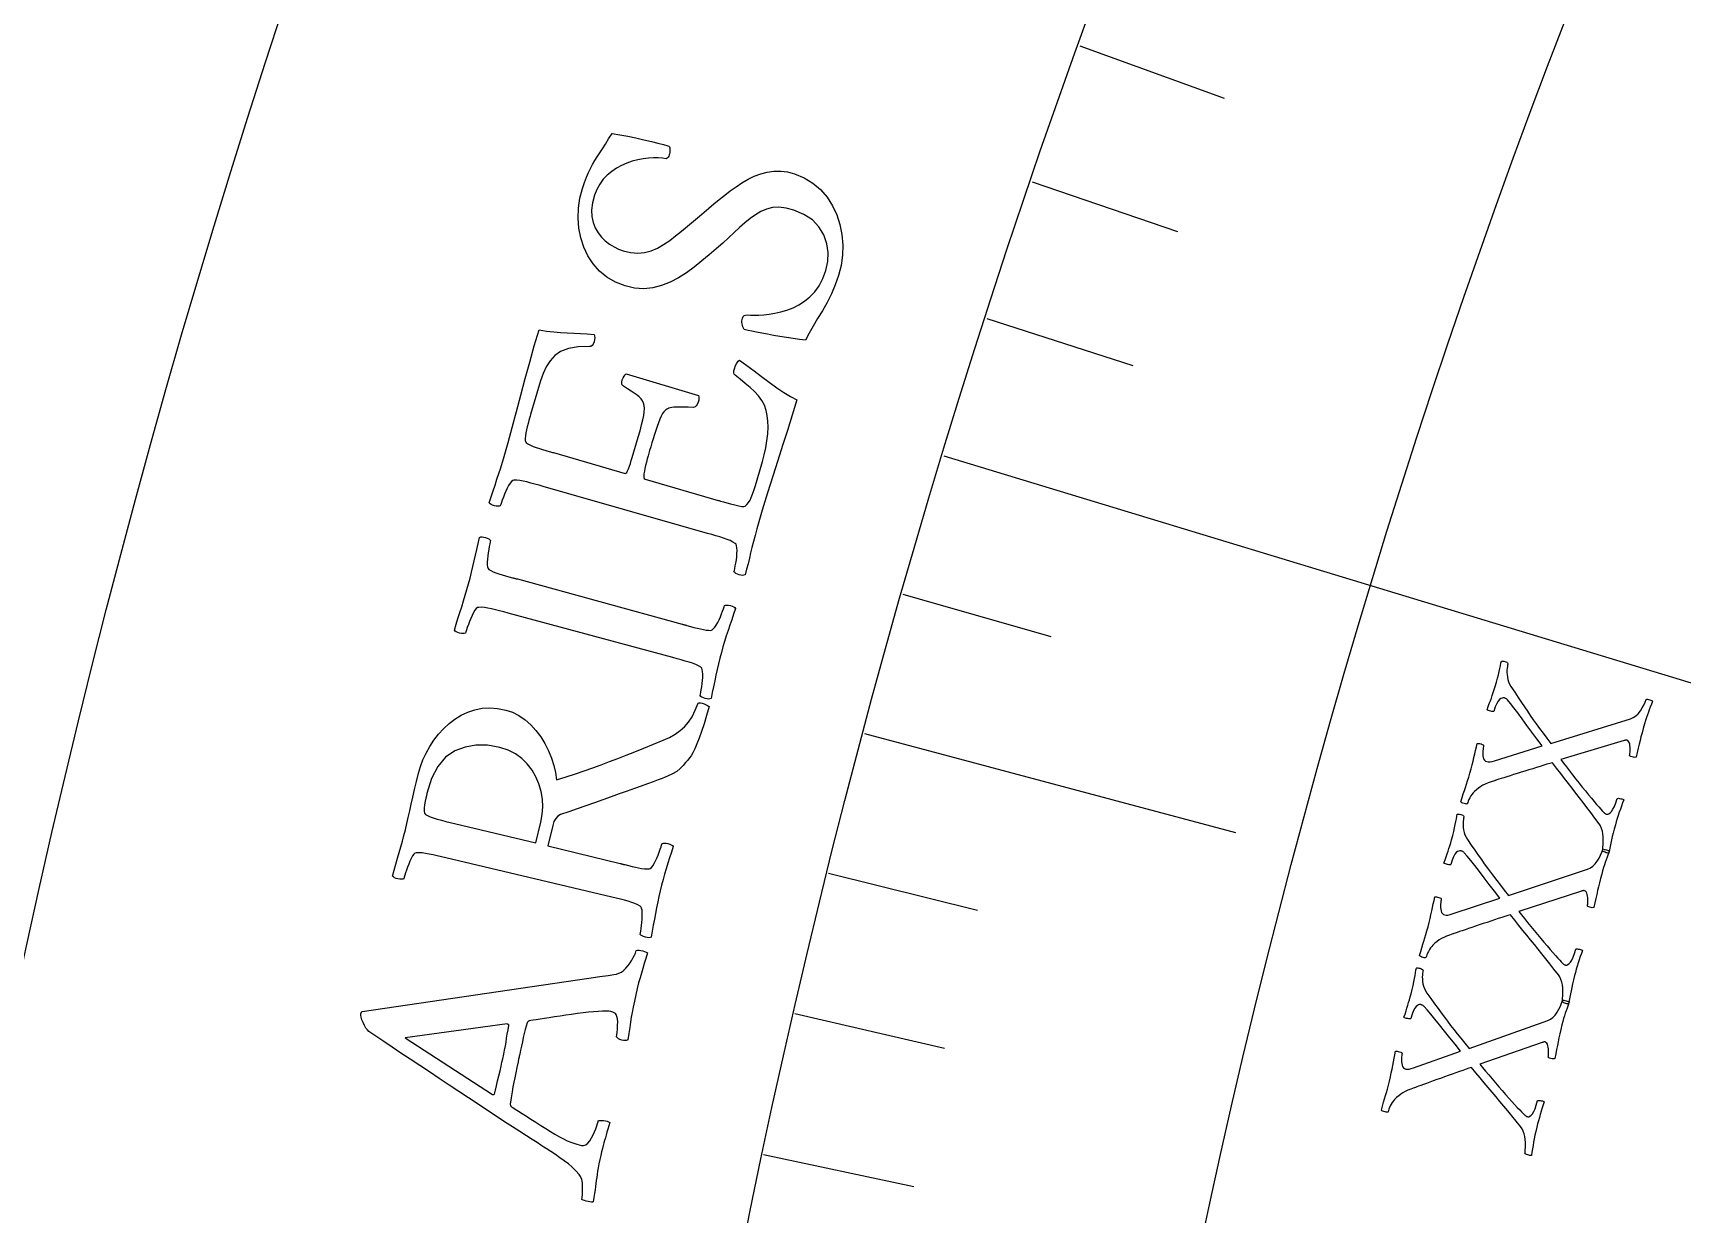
# Model space of a CAD drawing. Header units: millimetres. Extents: x -76 to 76, y -76 to 86.
# Drawn here: x -64.3 to -52.55, y 12.15 to 20.57 of the extents above; entities that cross this region are included whole.
import ezdxf

# ---------------------------------------------------------------- set-up
doc = ezdxf.new("R2010")
doc.units = ezdxf.units.MM
for name, color, linetype in [('ENGRAVE', 7, 'Continuous'), ('ENGRAVE_FINE', 8, 'Continuous'), ('TEXT', 5, 'Continuous')]:
    doc.layers.add(name, color=color, linetype=linetype)

msp = doc.modelspace()

# ---------------------------------------------------------------- linework, layer by layer
at = {"layer": 'ENGRAVE'}
for points in [[(-57.8136, 17.5545), (-49.0871, 14.9047)], [(-58.3772, 15.578), (-55.7337, 14.8726)]]:
    msp.add_lwpolyline(points, dxfattribs=at)
for radius in [74.48, 74.48, 72.485, 68.78, 68.78, 65.854, 60.42, 60.42, 57.228]:
    msp.add_circle((0, 0), radius, dxfattribs=at)
at = {"layer": 'ENGRAVE_FINE'}
for points in [[(-56.8444, 20.4765), (-55.8148, 20.1056)], [(-57.1839, 19.5085), (-56.1481, 19.1552)], [(-57.507, 18.5344), (-56.4653, 18.1987)], [(-58.1038, 16.5689), (-57.0513, 16.2688)], [(-58.6339, 14.5821), (-57.5719, 14.318)], [(-58.8738, 13.5814), (-57.8074, 13.3354)], [(-59.0967, 12.5762), (-58.0262, 12.3484)]]:
    msp.add_lwpolyline(points, dxfattribs=at)
at = {"layer": 'TEXT'}
for points in [[(-60.3871, 19.4615), (-60.3729, 19.5034), (-60.3587, 19.5412), (-60.3444, 19.5748), (-60.3302, 19.6044), (-60.3154, 19.6319), (-60.2996, 19.6595), (-60.2828, 19.6871), (-60.265, 19.7148), (-60.2458, 19.7442), (-60.2246, 19.7772), (-60.2015, 19.8136), (-60.1765, 19.8534), (-60.1207, 19.8439), (-60.0645, 19.8333), (-60.0076, 19.8214), (-59.9501, 19.8084), (-59.8961, 19.7955), (-59.8495, 19.7841), (-59.8102, 19.7742), (-59.7784, 19.7657), (-59.7719, 19.7634), (-59.7674, 19.7582), (-59.7648, 19.7501), (-59.7641, 19.7392), (-59.7646, 19.7275), (-59.7656, 19.7171), (-59.7672, 19.7081), (-59.7692, 19.7004), (-59.773, 19.6913), (-59.7778, 19.6837), (-59.7836, 19.6777), (-59.7905, 19.6731), (-59.8178, 19.6775), (-59.8482, 19.6797), (-59.8816, 19.6797), (-59.918, 19.6776), (-59.9559, 19.673), (-59.9941, 19.6656), (-60.0324, 19.6552), (-60.0709, 19.6419), (-60.1086, 19.6255), (-60.1445, 19.6058), (-60.1786, 19.5827), (-60.2108, 19.5562), (-60.2401, 19.5261), (-60.265, 19.4921), (-60.2856, 19.4541), (-60.3019, 19.4121), (-60.3162, 19.3575), (-60.3226, 19.307), (-60.3211, 19.2607), (-60.3118, 19.2185), (-60.2965, 19.1802), (-60.2768, 19.1457), (-60.2529, 19.1149), (-60.2247, 19.0879), (-60.1941, 19.0646), (-60.1626, 19.0449), (-60.1304, 19.0289), (-60.0974, 19.0165), (-60.0443, 19.0036), (-59.9934, 18.9995), (-59.9448, 19.0039), (-59.8983, 19.017), (-59.8535, 19.0366), (-59.8094, 19.0607), (-59.7662, 19.0893), (-59.7239, 19.1223), (-59.6817, 19.1577), (-59.6392, 19.193), (-59.5962, 19.2283), (-59.5528, 19.2636), (-59.5203, 19.2912), (-59.4862, 19.3201), (-59.4504, 19.3504), (-59.4131, 19.382), (-59.3743, 19.4138), (-59.3344, 19.4443), (-59.2933, 19.4736), (-59.251, 19.5018), (-59.2076, 19.5272), (-59.1631, 19.5484), (-59.1175, 19.5653), (-59.0707, 19.5779), (-59.0231, 19.585), (-58.9749, 19.5853), (-58.926, 19.5789), (-58.8765, 19.5657), (-58.807, 19.537), (-58.7452, 19.4995), (-58.6911, 19.4533), (-58.6446, 19.3984), (-58.606, 19.3374), (-58.5755, 19.2726), (-58.5531, 19.2041), (-58.5388, 19.1318), (-58.5326, 19.058), (-58.5348, 18.9849), (-58.5454, 18.9124), (-58.5642, 18.8406), (-58.5876, 18.7744), (-58.6143, 18.7105), (-58.6444, 18.6491), (-58.6779, 18.5901), (-58.7118, 18.5336), (-58.7433, 18.4799), (-58.7722, 18.429), (-58.7988, 18.3809), (-58.8423, 18.3857), (-58.8872, 18.3914), (-58.9332, 18.3981), (-58.9805, 18.4058), (-59.0269, 18.4138), (-59.0703, 18.4216), (-59.1107, 18.4292), (-59.1481, 18.4367), (-59.1805, 18.4435), (-59.2061, 18.4491), (-59.2248, 18.4535), (-59.2366, 18.4567), (-59.241, 18.466), (-59.2448, 18.4756), (-59.2479, 18.4857), (-59.2503, 18.4961), (-59.2517, 18.5065), (-59.2518, 18.5168), (-59.2507, 18.5268), (-59.2483, 18.5367), (-59.2432, 18.5475), (-59.2357, 18.5549), (-59.2258, 18.5589), (-59.2136, 18.5595), (-59.1907, 18.5581), (-59.1633, 18.5578), (-59.1316, 18.5586), (-59.0956, 18.5606), (-59.0566, 18.5645), (-59.0161, 18.5714), (-58.9741, 18.5812), (-58.9306, 18.594), (-58.8872, 18.6105), (-58.8456, 18.6318), (-58.8057, 18.6577), (-58.7676, 18.6884), (-58.7325, 18.7248), (-58.7019, 18.7682), (-58.6758, 18.8184), (-58.6541, 18.8756), (-58.6393, 18.94), (-58.6368, 19.0039), (-58.6464, 19.0672), (-58.6683, 19.1299), (-58.7026, 19.1878), (-58.7497, 19.2366), (-58.8095, 19.2763), (-58.8821, 19.3068), (-58.9369, 19.3212), (-58.9875, 19.3272), (-59.034, 19.3246), (-59.0763, 19.3136), (-59.1162, 19.2961), (-59.1552, 19.2741), (-59.1934, 19.2475), (-59.2307, 19.2164), (-59.2682, 19.1823), (-59.3069, 19.1468), (-59.3468, 19.1099), (-59.3878, 19.0717), (-59.4358, 19.0296), (-59.4857, 18.9872), (-59.5374, 18.9442), (-59.5908, 18.9009), (-59.6462, 18.8599), (-59.7034, 18.8243), (-59.7625, 18.7941), (-59.8236, 18.7692), (-59.8864, 18.7524), (-59.9507, 18.7464), (-60.0166, 18.7513), (-60.084, 18.7672), (-60.1526, 18.7939), (-60.2134, 18.8289), (-60.2664, 18.8722), (-60.3117, 18.9238), (-60.349, 18.9816), (-60.3784, 19.0434), (-60.3998, 19.1091), (-60.4132, 19.1789), (-60.4186, 19.2503), (-60.4161, 19.3213), (-60.4056, 19.3917), (-60.3871, 19.4615)], [(-60.9457, 17.5504), (-60.917, 17.6518), (-60.8876, 17.7585), (-60.8577, 17.8705), (-60.8272, 17.9877), (-60.7959, 18.1067), (-60.7637, 18.2238), (-60.7307, 18.3392), (-60.6969, 18.4527), (-60.644, 18.445), (-60.5928, 18.439), (-60.5434, 18.4346), (-60.4958, 18.432), (-60.4488, 18.4299), (-60.4012, 18.4272), (-60.353, 18.4239), (-60.3043, 18.4201), (-60.3007, 18.4099), (-60.2996, 18.3977), (-60.3011, 18.3837), (-60.305, 18.3676), (-60.3112, 18.3517), (-60.3185, 18.3408), (-60.327, 18.3348), (-60.3366, 18.3339), (-60.419, 18.3316), (-60.4879, 18.3201), (-60.5431, 18.2994), (-60.5847, 18.2695), (-60.6172, 18.2323), (-60.6452, 18.1898), (-60.6687, 18.1421), (-60.6875, 18.0891), (-60.7584, 17.8495), (-60.7614, 17.8391), (-60.7652, 17.8251), (-60.7699, 17.8075), (-60.7755, 17.7862), (-60.7811, 17.7635), (-60.7859, 17.7413), (-60.7901, 17.7196), (-60.7935, 17.6985), (-60.7953, 17.6797), (-60.7949, 17.6649), (-60.7922, 17.654), (-60.7871, 17.6471), (-60.7732, 17.6389), (-60.7569, 17.631), (-60.7382, 17.6233), (-60.7172, 17.616), (-60.6948, 17.6088), (-60.672, 17.6017), (-60.6488, 17.5947), (-60.6251, 17.5877), (-60.6159, 17.585), (-60.6076, 17.5827), (-60.6004, 17.5806), (-60.5943, 17.5788), (-60.0844, 17.4309), (-60.0786, 17.4317), (-60.0726, 17.4374), (-60.0663, 17.448), (-60.0597, 17.4635), (-60.053, 17.482), (-60.0463, 17.5017), (-60.0397, 17.5225), (-60.0331, 17.5445), (-59.9908, 17.6883), (-59.9774, 17.735), (-59.9663, 17.7764), (-59.9575, 17.8126), (-59.9509, 17.8435), (-59.947, 17.8702), (-59.9459, 17.8938), (-59.9476, 17.9141), (-59.9522, 17.9313), (-59.9596, 17.9466), (-59.9699, 17.9612), (-59.983, 17.9751), (-59.999, 17.9883), (-60.0182, 18.0019), (-60.0407, 18.017), (-60.0666, 18.0334), (-60.0959, 18.0512), (-60.1034, 18.0573), (-60.1072, 18.0669), (-60.1072, 18.08), (-60.1036, 18.0966), (-60.098, 18.1121), (-60.0914, 18.1245), (-60.0837, 18.134), (-60.0751, 18.1404), (-59.5612, 17.9853), (-59.5585, 17.9768), (-59.5579, 17.9659), (-59.5596, 17.9527), (-59.5636, 17.9371), (-59.5694, 17.9223), (-59.5767, 17.9113), (-59.5855, 17.9042), (-59.5958, 17.901), (-59.635, 17.9026), (-59.6685, 17.9034), (-59.6964, 17.9034), (-59.7186, 17.9027), (-59.7365, 17.9014), (-59.7515, 17.8996), (-59.7636, 17.8973), (-59.7728, 17.8945), (-59.7804, 17.8911), (-59.7876, 17.8871), (-59.7945, 17.8823), (-59.8009, 17.8769), (-59.8089, 17.8691), (-59.8173, 17.8565), (-59.8262, 17.8391), (-59.8356, 17.8168), (-59.8452, 17.7915), (-59.8549, 17.7648), (-59.8645, 17.7368), (-59.8742, 17.7074), (-59.8836, 17.6778), (-59.8926, 17.649), (-59.9011, 17.621), (-59.9092, 17.5939), (-59.9146, 17.5749), (-59.9203, 17.5547), (-59.9261, 17.5332), (-59.9321, 17.5104), (-59.9378, 17.4877), (-59.9426, 17.4665), (-59.9467, 17.4467), (-59.9499, 17.4285), (-59.9515, 17.4129), (-59.9506, 17.4012), (-59.9473, 17.3934), (-59.9415, 17.3894), (-59.4203, 17.2382), (-59.4172, 17.2373), (-59.4133, 17.2362), (-59.4088, 17.2349), (-59.4035, 17.2333), (-59.3825, 17.2273), (-59.3586, 17.2207), (-59.3318, 17.2134), (-59.3022, 17.2055), (-59.2744, 17.1988), (-59.2528, 17.1953), (-59.2375, 17.1949), (-59.2286, 17.1977), (-59.2154, 17.2098), (-59.2038, 17.224), (-59.1936, 17.2404), (-59.1849, 17.2589), (-59.1764, 17.2814), (-59.1666, 17.3098), (-59.1558, 17.344), (-59.1437, 17.3841), (-59.1052, 17.5147), (-59.092, 17.5635), (-59.0814, 17.6127), (-59.0732, 17.6622), (-59.0676, 17.7121), (-59.065, 17.7601), (-59.0659, 17.8039), (-59.0704, 17.8435), (-59.0783, 17.8788), (-59.0909, 17.9156), (-59.1089, 17.9502), (-59.1323, 17.9827), (-59.161, 18.0131), (-59.1934, 18.0425), (-59.2273, 18.0721), (-59.263, 18.1018), (-59.3003, 18.1317), (-59.3062, 18.1384), (-59.309, 18.148), (-59.3086, 18.1605), (-59.3051, 18.1758), (-59.297, 18.1985), (-59.2881, 18.2163), (-59.2783, 18.2293), (-59.2678, 18.2375), (-59.2173, 18.2002), (-59.1653, 18.1615), (-59.1118, 18.1214), (-59.0568, 18.08), (-59.0026, 18.0406), (-58.9518, 18.0066), (-58.9043, 17.978), (-58.8601, 17.9548), (-58.8936, 17.8458), (-58.9276, 17.7373), (-58.9619, 17.6293), (-58.9966, 17.5217), (-59.032, 17.4109), (-59.0686, 17.2928), (-59.1063, 17.1674), (-59.145, 17.0349), (-59.158, 16.9888), (-59.1697, 16.945), (-59.1802, 16.9034), (-59.1894, 16.8641), (-59.1984, 16.8257), (-59.208, 16.7867), (-59.2183, 16.7472), (-59.2294, 16.7071), (-59.2374, 16.7042), (-59.2471, 16.7035), (-59.2584, 16.7049), (-59.2714, 16.7085), (-59.2841, 16.7133), (-59.2944, 16.7183), (-59.3024, 16.7237), (-59.308, 16.7293), (-59.3054, 16.7395), (-59.3024, 16.7533), (-59.2988, 16.7707), (-59.2949, 16.7918), (-59.2912, 16.8145), (-59.2885, 16.837), (-59.2868, 16.8592), (-59.2862, 16.8811), (-59.2869, 16.9006), (-59.2893, 16.9155), (-59.2934, 16.9258), (-59.2991, 16.9315), (-59.3158, 16.9416), (-59.3352, 16.9512), (-59.3575, 16.9603), (-59.3825, 16.9689), (-59.4095, 16.9773), (-59.4376, 16.9858), (-59.4668, 16.9944), (-59.4971, 17.0032), (-60.6668, 17.3375), (-60.6973, 17.3461), (-60.7269, 17.3542), (-60.7557, 17.362), (-60.7837, 17.3693), (-60.8101, 17.3754), (-60.8342, 17.3795), (-60.8561, 17.3816), (-60.8757, 17.3817), (-60.8847, 17.3801), (-60.894, 17.3734), (-60.9036, 17.3615), (-60.9136, 17.3445), (-60.9235, 17.3246), (-60.9331, 17.304), (-60.9422, 17.2828), (-60.951, 17.2608), (-60.9588, 17.2402), (-60.9651, 17.223), (-60.9699, 17.2093), (-60.973, 17.199), (-60.9808, 17.197), (-60.9904, 17.1965), (-61.0019, 17.1975), (-61.0152, 17.2), (-61.0281, 17.2038), (-61.0385, 17.2085), (-61.0464, 17.2143), (-61.0517, 17.2211), (-61.0381, 17.2636), (-61.0244, 17.3056), (-61.0106, 17.3472), (-60.9967, 17.3883), (-60.983, 17.4292), (-60.97, 17.4698), (-60.9575, 17.5102), (-60.9457, 17.5504)], [(-61.1995, 16.6436), (-61.1885, 16.6851), (-61.1782, 16.7262), (-61.1684, 16.7669), (-61.1594, 16.8072), (-61.1504, 16.8477), (-61.141, 16.8891), (-61.1311, 16.9313), (-61.1208, 16.9743), (-61.1127, 16.9774), (-61.103, 16.9783), (-61.0916, 16.977), (-61.0786, 16.9734), (-61.0659, 16.9687), (-61.0556, 16.9636), (-61.0477, 16.9582), (-61.042, 16.9525), (-61.0447, 16.942), (-61.0478, 16.9278), (-61.0513, 16.9098), (-61.0553, 16.8882), (-61.0592, 16.8649), (-61.0623, 16.8423), (-61.0647, 16.8202), (-61.0664, 16.7986), (-61.0666, 16.7794), (-61.0645, 16.7642), (-61.0602, 16.753), (-61.0537, 16.7458), (-61.0396, 16.7378), (-61.0232, 16.7301), (-61.0044, 16.7227), (-60.9833, 16.7157), (-60.9604, 16.7087), (-60.9365, 16.7017), (-60.9114, 16.6945), (-60.8852, 16.6872), (-60.881, 16.6861), (-60.8768, 16.6849), (-60.8725, 16.6838), (-60.8683, 16.6826), (-60.8641, 16.6815), (-60.8599, 16.6803), (-60.8557, 16.6792), (-60.8514, 16.678), (-59.6782, 16.3564), (-59.6739, 16.3553), (-59.6697, 16.3541), (-59.6655, 16.353), (-59.6613, 16.3518), (-59.657, 16.3506), (-59.6528, 16.3495), (-59.6486, 16.3483), (-59.6444, 16.3472), (-59.6182, 16.3401), (-59.5933, 16.3335), (-59.5695, 16.3275), (-59.5469, 16.322), (-59.5258, 16.3174), (-59.5063, 16.3142), (-59.4886, 16.3124), (-59.4725, 16.3121), (-59.4643, 16.3151), (-59.4553, 16.3224), (-59.4455, 16.334), (-59.4349, 16.3498), (-59.4242, 16.3683), (-59.4143, 16.3877), (-59.405, 16.408), (-59.3963, 16.4293), (-59.3888, 16.4494), (-59.3827, 16.4661), (-59.3782, 16.4795), (-59.3751, 16.4895), (-59.3674, 16.4914), (-59.3578, 16.4918), (-59.3464, 16.4908), (-59.333, 16.4883), (-59.3201, 16.4846), (-59.3096, 16.48), (-59.3017, 16.4743), (-59.2964, 16.4677), (-59.3106, 16.4271), (-59.3243, 16.3873), (-59.3376, 16.3483), (-59.3505, 16.3101), (-59.363, 16.272), (-59.375, 16.2332), (-59.3866, 16.1938), (-59.3978, 16.1536), (-59.4082, 16.1143), (-59.4182, 16.0745), (-59.4276, 16.0342), (-59.4367, 15.9934), (-59.4454, 15.9521), (-59.454, 15.9104), (-59.4625, 15.8684), (-59.4709, 15.8259), (-59.4789, 15.8229), (-59.4885, 15.822), (-59.4999, 15.8233), (-59.513, 15.8266), (-59.5257, 15.8312), (-59.5361, 15.8362), (-59.5441, 15.8414), (-59.5498, 15.8469), (-59.5474, 15.8571), (-59.5446, 15.871), (-59.5413, 15.8885), (-59.5376, 15.9096), (-59.5343, 15.9324), (-59.5319, 15.9549), (-59.5306, 15.9771), (-59.5303, 15.9991), (-59.5313, 16.0185), (-59.5339, 16.0334), (-59.5381, 16.0436), (-59.544, 16.0493), (-59.5608, 16.0591), (-59.5803, 16.0684), (-59.6027, 16.0772), (-59.6279, 16.0854), (-59.655, 16.0934), (-59.6832, 16.1015), (-59.7126, 16.1096), (-59.743, 16.118), (-60.9176, 16.4348), (-60.9481, 16.443), (-60.9779, 16.4507), (-61.0068, 16.458), (-61.0348, 16.4649), (-61.0614, 16.4706), (-61.0856, 16.4744), (-61.1075, 16.4762), (-61.1271, 16.476), (-61.136, 16.4742), (-61.1452, 16.4674), (-61.1547, 16.4554), (-61.1644, 16.4382), (-61.174, 16.4182), (-61.1833, 16.3975), (-61.1921, 16.3761), (-61.2006, 16.354), (-61.2081, 16.3332), (-61.2141, 16.316), (-61.2186, 16.3022), (-61.2217, 16.2918), (-61.2294, 16.2897), (-61.239, 16.2891), (-61.2505, 16.2899), (-61.2638, 16.2922), (-61.2768, 16.2958), (-61.2873, 16.3004), (-61.2952, 16.3061), (-61.3006, 16.3128), (-61.2877, 16.3554), (-61.2746, 16.3976), (-61.2614, 16.4394), (-61.2481, 16.4808), (-61.2351, 16.5218), (-61.2226, 16.5627), (-61.2108, 16.6033), (-61.1995, 16.6436)], [(-54.0646, 15.2954), (-54.0564, 15.3249), (-54.0488, 15.3533), (-54.0419, 15.3805), (-54.0357, 15.4066), (-54.0297, 15.4319), (-54.0237, 15.457), (-54.0177, 15.4819), (-54.0116, 15.5065), (-54.007, 15.5067), (-54.001, 15.5061), (-53.9934, 15.5046), (-53.9842, 15.5022), (-53.9757, 15.4993), (-53.9699, 15.4963), (-53.9667, 15.4931), (-53.9663, 15.4899), (-53.968, 15.4832), (-53.9695, 15.4749), (-53.9709, 15.4651), (-53.9723, 15.4536), (-53.9731, 15.4414), (-53.973, 15.4294), (-53.9719, 15.4175), (-53.9699, 15.4059), (-53.9663, 15.3954), (-53.9607, 15.387), (-53.9531, 15.3808), (-53.9434, 15.3766), (-53.9332, 15.3751), (-53.9209, 15.3756), (-53.9065, 15.3783), (-53.8898, 15.383), (-53.5488, 15.4886), (-53.5863, 15.5385), (-53.6225, 15.5873), (-53.6574, 15.6349), (-53.6912, 15.6813), (-53.7226, 15.7241), (-53.7506, 15.761), (-53.7751, 15.7919), (-53.7963, 15.8169), (-53.7997, 15.8204), (-53.8033, 15.8233), (-53.8071, 15.8257), (-53.811, 15.8276), (-53.8146, 15.829), (-53.8174, 15.8301), (-53.8194, 15.8309), (-53.8207, 15.8313), (-53.827, 15.8318), (-53.8345, 15.8299), (-53.8431, 15.8257), (-53.8529, 15.819), (-53.8632, 15.8079), (-53.8734, 15.7902), (-53.8836, 15.7659), (-53.8936, 15.7349), (-53.8962, 15.7333), (-53.9007, 15.7327), (-53.9073, 15.7333), (-53.9159, 15.7351), (-53.9248, 15.7375), (-53.9321, 15.7401), (-53.938, 15.7427), (-53.9424, 15.7456), (-53.9339, 15.7686), (-53.9259, 15.7904), (-53.9184, 15.8108), (-53.9114, 15.8299), (-53.9047, 15.8488), (-53.898, 15.8688), (-53.8913, 15.8898), (-53.8846, 15.9118), (-53.8758, 15.9423), (-53.8681, 15.9705), (-53.8616, 15.9962), (-53.8562, 16.0196), (-53.8516, 16.0408), (-53.8473, 16.06), (-53.8434, 16.0774), (-53.8398, 16.0928), (-53.8354, 16.0931), (-53.8299, 16.0928), (-53.8233, 16.0918), (-53.8155, 16.09), (-53.8079, 16.0876), (-53.8016, 16.0843), (-53.7967, 16.0802), (-53.7931, 16.0752), (-53.7942, 16.0706), (-53.7955, 16.0634), (-53.797, 16.0537), (-53.7987, 16.0415), (-53.8, 16.0274), (-53.8002, 16.0124), (-53.7993, 15.9964), (-53.7975, 15.9794), (-53.7941, 15.962), (-53.7887, 15.9449), (-53.7814, 15.9279), (-53.7721, 15.9112), (-53.7451, 15.8708), (-53.7199, 15.8331), (-53.6967, 15.7982), (-53.6753, 15.766), (-53.6547, 15.7353), (-53.6338, 15.7048), (-53.6125, 15.6747), (-53.591, 15.6448), (-53.5682, 15.6137), (-53.5433, 15.58), (-53.5162, 15.5437), (-53.4869, 15.5048), (-52.9199, 15.6822), (-52.9, 15.6904), (-52.8817, 15.7025), (-52.8649, 15.7183), (-52.8496, 15.738), (-52.8362, 15.7593), (-52.825, 15.7801), (-52.8159, 15.8004), (-52.8089, 15.8203), (-52.8043, 15.8212), (-52.7984, 15.8209), (-52.7913, 15.8195), (-52.783, 15.817), (-52.7751, 15.8141), (-52.769, 15.8116), (-52.7647, 15.8097), (-52.7624, 15.8081), (-52.7708, 15.7857), (-52.7787, 15.7649), (-52.7859, 15.7457), (-52.7926, 15.7281), (-52.799, 15.7103), (-52.8057, 15.6906), (-52.8127, 15.669), (-52.8198, 15.6454), (-52.8293, 15.6129), (-52.8378, 15.5824), (-52.8453, 15.554), (-52.8519, 15.5277), (-52.8582, 15.5013), (-52.8651, 15.4727), (-52.8725, 15.4419), (-52.8804, 15.4089), (-52.8853, 15.4072), (-52.8917, 15.4069), (-52.8995, 15.4078), (-52.9086, 15.41), (-52.9172, 15.413), (-52.923, 15.416), (-52.9261, 15.4191), (-52.9265, 15.4223), (-52.9252, 15.4281), (-52.924, 15.4356), (-52.923, 15.4448), (-52.9221, 15.4558), (-52.9218, 15.4675), (-52.9222, 15.4791), (-52.9235, 15.4907), (-52.9255, 15.5021), (-52.9286, 15.5124), (-52.933, 15.5203), (-52.9385, 15.526), (-52.9453, 15.5293), (-52.9471, 15.5297), (-52.9494, 15.5298), (-52.952, 15.5298), (-52.9551, 15.5295), (-52.9582, 15.529), (-52.961, 15.5283), (-52.9636, 15.5275), (-52.9658, 15.5264), (-53.4162, 15.3911), (-53.397, 15.3654), (-53.3766, 15.3387), (-53.355, 15.3109), (-53.3324, 15.282), (-53.3092, 15.2527), (-53.2863, 15.2239), (-53.2636, 15.1955), (-53.241, 15.1675), (-53.2192, 15.1407), (-53.1987, 15.1158), (-53.1793, 15.0928), (-53.1612, 15.0718), (-53.145, 15.0533), (-53.1315, 15.038), (-53.1207, 15.026), (-53.1125, 15.0171), (-53.1109, 15.0157), (-53.1089, 15.0139), (-53.1066, 15.0118), (-53.104, 15.0094), (-53.101, 15.007), (-53.0976, 15.0049), (-53.094, 15.0032), (-53.09, 15.0019), (-53.0822, 15.0016), (-53.0738, 15.0048), (-53.0647, 15.0117), (-53.0549, 15.0221), (-53.0448, 15.037), (-53.0349, 15.0573), (-53.0251, 15.0829), (-53.0154, 15.1139), (-53.0108, 15.1149), (-53.0048, 15.1151), (-52.9976, 15.1143), (-52.989, 15.1126), (-52.9808, 15.1104), (-52.9746, 15.1082), (-52.9705, 15.1061), (-52.9683, 15.104), (-52.9762, 15.0822), (-52.9841, 15.0602), (-52.9919, 15.0379), (-52.9997, 15.0154), (-53.0073, 14.9928), (-53.0144, 14.9703), (-53.0213, 14.948), (-53.0277, 14.9258), (-53.036, 14.8956), (-53.0433, 14.8677), (-53.0497, 14.8419), (-53.0551, 14.8183), (-53.0601, 14.7955), (-53.0651, 14.7723), (-53.07, 14.7487), (-53.075, 14.7246), (-53.08, 14.7246), (-53.086, 14.7257), (-53.093, 14.7278), (-53.1008, 14.7309), (-53.1083, 14.7342), (-53.1141, 14.737), (-53.1181, 14.7392), (-53.1204, 14.7407), (-53.1194, 14.7458), (-53.1181, 14.7545), (-53.1166, 14.7668), (-53.115, 14.7827), (-53.1137, 14.8008), (-53.1135, 14.8199), (-53.1143, 14.84), (-53.1162, 14.8611), (-53.1198, 14.8817), (-53.1254, 14.9007), (-53.1332, 14.9179), (-53.1432, 14.9334), (-53.1736, 14.9741), (-53.2028, 15.0129), (-53.2307, 15.0498), (-53.2574, 15.0848), (-53.2835, 15.1189), (-53.3096, 15.1529), (-53.3359, 15.1869), (-53.3623, 15.2208), (-53.3893, 15.2555), (-53.4173, 15.2918), (-53.4462, 15.3295), (-53.4762, 15.3689), (-53.4947, 15.3636), (-53.5154, 15.3575), (-53.5382, 15.3505), (-53.5631, 15.3427), (-53.5894, 15.3344), (-53.6163, 15.326), (-53.6438, 15.3176), (-53.6718, 15.3091), (-53.6996, 15.3006), (-53.7265, 15.2923), (-53.7525, 15.2842), (-53.7775, 15.2762), (-53.8009, 15.2687), (-53.8221, 15.2619), (-53.8412, 15.2558), (-53.8579, 15.2504), (-53.8717, 15.246), (-53.8815, 15.2429), (-53.8874, 15.241), (-53.8893, 15.2404), (-53.9134, 15.2329), (-53.9351, 15.2251), (-53.9544, 15.217), (-53.9714, 15.2085), (-53.9871, 15.1992), (-54.0024, 15.1886), (-54.0175, 15.1767), (-54.0323, 15.1634), (-54.0416, 15.1538), (-54.0501, 15.1433), (-54.058, 15.1318), (-54.0651, 15.1193), (-54.0713, 15.107), (-54.0763, 15.096), (-54.0801, 15.0864), (-54.0828, 15.0782), (-54.0849, 15.0756), (-54.0892, 15.0746), (-54.0957, 15.075), (-54.1045, 15.077), (-54.1135, 15.08), (-54.1206, 15.0833), (-54.1258, 15.087), (-54.1291, 15.0911), (-54.1201, 15.1199), (-54.1116, 15.1465), (-54.1036, 15.1709), (-54.0961, 15.193), (-54.0887, 15.2152), (-54.081, 15.2396), (-54.073, 15.2664), (-54.0646, 15.2954)], [(-61.5564, 15.2954), (-61.5424, 15.343), (-61.5244, 15.3903), (-61.5023, 15.4374), (-61.4761, 15.4841), (-61.4462, 15.5293), (-61.4133, 15.5716), (-61.3774, 15.6109), (-61.3384, 15.6473), (-61.2965, 15.6797), (-61.252, 15.7069), (-61.2048, 15.729), (-61.155, 15.746), (-61.1028, 15.7566), (-61.0486, 15.7599), (-60.9923, 15.7557), (-60.934, 15.744), (-60.8859, 15.7279), (-60.8402, 15.7049), (-60.797, 15.6752), (-60.7563, 15.6388), (-60.7188, 15.5973), (-60.685, 15.5528), (-60.6551, 15.5051), (-60.6289, 15.4542), (-60.6072, 15.4019), (-60.5906, 15.3501), (-60.5792, 15.2987), (-60.5729, 15.2476), (-60.5041, 15.2692), (-60.4379, 15.2906), (-60.3744, 15.3119), (-60.3135, 15.3331), (-60.254, 15.3545), (-60.1944, 15.3766), (-60.1349, 15.3994), (-60.0753, 15.4228), (-60.0141, 15.4473), (-59.9498, 15.4732), (-59.8822, 15.5004), (-59.8114, 15.5289), (-59.7665, 15.5494), (-59.7262, 15.5724), (-59.6906, 15.5978), (-59.6595, 15.6257), (-59.632, 15.6581), (-59.6069, 15.6969), (-59.5842, 15.7421), (-59.564, 15.7938), (-59.5559, 15.7965), (-59.5459, 15.7964), (-59.534, 15.7937), (-59.5202, 15.7881), (-59.5069, 15.7818), (-59.4968, 15.7767), (-59.4897, 15.7728), (-59.4857, 15.77), (-59.5037, 15.7046), (-59.5213, 15.6452), (-59.5386, 15.5919), (-59.5556, 15.5447), (-59.5718, 15.5036), (-59.587, 15.4688), (-59.6011, 15.4403), (-59.6141, 15.4179), (-59.6245, 15.4042), (-59.6373, 15.3881), (-59.6523, 15.3695), (-59.6697, 15.3486), (-59.6905, 15.3272), (-59.716, 15.3074), (-59.7462, 15.2892), (-59.781, 15.2725), (-59.7976, 15.2659), (-59.8204, 15.2571), (-59.8493, 15.2461), (-59.8844, 15.233), (-59.9247, 15.2181), (-59.9691, 15.202), (-60.0175, 15.1846), (-60.07, 15.166), (-60.1254, 15.1464), (-60.1827, 15.1261), (-60.2418, 15.105), (-60.3028, 15.0832), (-60.3644, 15.0613), (-60.4253, 15.04), (-60.4854, 15.0191), (-60.5448, 14.9988), (-60.5631, 14.9886), (-60.5784, 14.9723), (-60.5907, 14.9501), (-60.5999, 14.9218), (-60.6355, 14.7765), (-60.1196, 14.6508), (-60.1154, 14.6498), (-60.1111, 14.6487), (-60.1069, 14.6477), (-60.1026, 14.6467), (-60.0984, 14.6456), (-60.0941, 14.6446), (-60.0899, 14.6435), (-60.0856, 14.6425), (-60.0593, 14.6362), (-60.0341, 14.6303), (-60.0102, 14.625), (-59.9875, 14.6201), (-59.9662, 14.6161), (-59.9467, 14.6135), (-59.9289, 14.6122), (-59.9128, 14.6123), (-59.9047, 14.6156), (-59.8959, 14.6231), (-59.8864, 14.635), (-59.8763, 14.6511), (-59.8662, 14.6699), (-59.8567, 14.6896), (-59.848, 14.7102), (-59.84, 14.7317), (-59.833, 14.7519), (-59.8274, 14.7688), (-59.8233, 14.7823), (-59.8205, 14.7925), (-59.8128, 14.7946), (-59.8033, 14.7953), (-59.7918, 14.7946), (-59.7784, 14.7925), (-59.7653, 14.7892), (-59.7548, 14.7848), (-59.7467, 14.7793), (-59.7412, 14.7729), (-59.7542, 14.7319), (-59.7668, 14.6917), (-59.779, 14.6523), (-59.7908, 14.6138), (-59.8021, 14.5754), (-59.8131, 14.5363), (-59.8236, 14.4965), (-59.8336, 14.4561), (-59.8429, 14.4165), (-59.8517, 14.3764), (-59.86, 14.3358), (-59.8679, 14.2948), (-59.8754, 14.2533), (-59.8829, 14.2114), (-59.8902, 14.1691), (-59.8973, 14.1264), (-59.9052, 14.1232), (-59.9149, 14.122), (-59.9263, 14.1229), (-59.9394, 14.1259), (-59.9523, 14.1302), (-59.9628, 14.1348), (-59.971, 14.1398), (-59.9768, 14.1452), (-59.9747, 14.1554), (-59.9723, 14.1694), (-59.9695, 14.1869), (-59.9664, 14.2082), (-59.9637, 14.231), (-59.962, 14.2536), (-59.9613, 14.2759), (-59.9616, 14.2978), (-59.9632, 14.3172), (-59.9662, 14.332), (-59.9707, 14.3421), (-59.9767, 14.3476), (-59.9938, 14.357), (-60.0136, 14.3657), (-60.0363, 14.3738), (-60.0617, 14.3813), (-60.089, 14.3885), (-60.1174, 14.3958), (-60.147, 14.4031), (-60.1776, 14.4106), (-61.3615, 14.691), (-61.3922, 14.6983), (-61.4222, 14.7052), (-61.4513, 14.7117), (-61.4795, 14.7178), (-61.5062, 14.7227), (-61.5305, 14.7258), (-61.5524, 14.7269), (-61.572, 14.7261), (-61.5809, 14.7242), (-61.59, 14.717), (-61.5991, 14.7048), (-61.6083, 14.6874), (-61.6173, 14.6672), (-61.6259, 14.6464), (-61.634, 14.6252), (-61.6417, 14.6035), (-61.6485, 14.5833), (-61.6539, 14.5663), (-61.658, 14.5526), (-61.6607, 14.5423), (-61.6683, 14.54), (-61.6779, 14.5391), (-61.6894, 14.5396), (-61.7028, 14.5415), (-61.7159, 14.5447), (-61.7265, 14.549), (-61.7346, 14.5545), (-61.7402, 14.561), (-61.7285, 14.6039), (-61.7167, 14.6462), (-61.7048, 14.6879), (-61.6928, 14.729), (-61.6811, 14.7697), (-61.67, 14.8104), (-61.6593, 14.8511), (-61.6493, 14.8917), (-61.6391, 14.9345), (-61.6288, 14.9791), (-61.6185, 15.0254), (-61.6081, 15.0733), (-61.597, 15.1238), (-61.5847, 15.1777), (-61.5712, 15.2349), (-61.5564, 15.2954)], [(-60.9753, 15.4769), (-61.0633, 15.4927), (-61.1463, 15.4939), (-61.2244, 15.4807), (-61.2974, 15.4529), (-61.3627, 15.4076), (-61.4178, 15.3418), (-61.4624, 15.2555), (-61.4965, 15.1487), (-61.4999, 15.1339), (-61.5039, 15.1156), (-61.5083, 15.0938), (-61.5132, 15.0685), (-61.5166, 15.044), (-61.5164, 15.0245), (-61.5128, 15.0101), (-61.5057, 15.0008), (-61.492, 14.992), (-61.4735, 14.9834), (-61.4503, 14.975), (-61.4224, 14.9667), (-61.392, 14.9587), (-61.3614, 14.9507), (-61.3305, 14.9429), (-61.2995, 14.9353), (-60.7205, 14.7972), (-60.6842, 14.9455), (-60.6741, 14.9999), (-60.6704, 15.0544), (-60.6732, 15.1093), (-60.6825, 15.1646), (-60.6979, 15.2183), (-60.7195, 15.2689), (-60.747, 15.3164), (-60.7806, 15.3606), (-60.8202, 15.3999), (-60.8659, 15.4324), (-60.9176, 15.4581), (-60.9753, 15.4769)], [(-54.3625, 14.2004), (-54.3548, 14.2302), (-54.3479, 14.2587), (-54.3415, 14.286), (-54.3358, 14.3122), (-54.3304, 14.3377), (-54.3249, 14.3629), (-54.3193, 14.3879), (-54.3137, 14.4126), (-54.3092, 14.413), (-54.3031, 14.4125), (-54.2954, 14.4111), (-54.2863, 14.4089), (-54.2777, 14.4062), (-54.2718, 14.4033), (-54.2686, 14.4002), (-54.2681, 14.3969), (-54.2696, 14.3902), (-54.271, 14.3819), (-54.2722, 14.372), (-54.2734, 14.3605), (-54.2739, 14.3483), (-54.2735, 14.3363), (-54.2722, 14.3245), (-54.27, 14.3128), (-54.2662, 14.3024), (-54.2605, 14.2942), (-54.2527, 14.2881), (-54.2429, 14.2842), (-54.2327, 14.2828), (-54.2204, 14.2836), (-54.206, 14.2866), (-54.1895, 14.2916), (-53.8507, 14.404), (-53.8891, 14.4532), (-53.9263, 14.5013), (-53.9622, 14.5481), (-53.9969, 14.5938), (-54.0292, 14.636), (-54.0579, 14.6723), (-54.0831, 14.7027), (-54.1047, 14.7273), (-54.1082, 14.7307), (-54.1119, 14.7335), (-54.1157, 14.7359), (-54.1197, 14.7377), (-54.1233, 14.7391), (-54.1261, 14.7401), (-54.1282, 14.7408), (-54.1294, 14.7412), (-54.1357, 14.7416), (-54.1432, 14.7396), (-54.1517, 14.7351), (-54.1614, 14.7283), (-54.1714, 14.717), (-54.1813, 14.699), (-54.191, 14.6745), (-54.2004, 14.6434), (-54.2029, 14.6417), (-54.2075, 14.641), (-54.214, 14.6415), (-54.2227, 14.6431), (-54.2316, 14.6454), (-54.239, 14.6477), (-54.2449, 14.6503), (-54.2493, 14.653), (-54.2413, 14.6763), (-54.2338, 14.6982), (-54.2267, 14.7187), (-54.2201, 14.738), (-54.2137, 14.757), (-54.2074, 14.7771), (-54.2012, 14.7983), (-54.1949, 14.8204), (-54.1868, 14.8511), (-54.1797, 14.8794), (-54.1737, 14.9052), (-54.1688, 14.9287), (-54.1646, 14.95), (-54.1607, 14.9694), (-54.1571, 14.9868), (-54.1538, 15.0022), (-54.1494, 15.0027), (-54.1439, 15.0024), (-54.1373, 15.0015), (-54.1295, 15), (-54.1218, 14.9977), (-54.1154, 14.9945), (-54.1104, 14.9905), (-54.1068, 14.9856), (-54.1078, 14.981), (-54.1089, 14.9738), (-54.1102, 14.964), (-54.1117, 14.9518), (-54.1127, 14.9377), (-54.1126, 14.9227), (-54.1114, 14.9067), (-54.1092, 14.8898), (-54.1054, 14.8724), (-54.0997, 14.8554), (-54.092, 14.8386), (-54.0824, 14.822), (-54.0546, 14.7822), (-54.0287, 14.745), (-54.0048, 14.7106), (-53.9827, 14.6788), (-53.9615, 14.6486), (-53.94, 14.6185), (-53.9181, 14.5888), (-53.896, 14.5594), (-53.8726, 14.5288), (-53.847, 14.4956), (-53.8192, 14.4598), (-53.7891, 14.4215), (-53.2258, 14.6103), (-53.2061, 14.619), (-53.188, 14.6314), (-53.1715, 14.6476), (-53.1567, 14.6675), (-53.1437, 14.6891), (-53.1329, 14.7101), (-53.1242, 14.7306), (-53.1176, 14.7506), (-53.113, 14.7516), (-53.1072, 14.7515), (-53.1, 14.7502), (-53.0917, 14.7478), (-53.0837, 14.7451), (-53.0775, 14.7428), (-53.0732, 14.7409), (-53.0709, 14.7394), (-53.0789, 14.7168), (-53.0863, 14.6959), (-53.0931, 14.6765), (-53.0994, 14.6588), (-53.1055, 14.6409), (-53.1118, 14.6211), (-53.1183, 14.5993), (-53.125, 14.5756), (-53.1338, 14.5429), (-53.1417, 14.5122), (-53.1486, 14.4837), (-53.1547, 14.4572), (-53.1605, 14.4307), (-53.1668, 14.4019), (-53.1735, 14.371), (-53.1808, 14.3379), (-53.1857, 14.3361), (-53.192, 14.3356), (-53.1998, 14.3364), (-53.209, 14.3384), (-53.2176, 14.3412), (-53.2235, 14.3441), (-53.2267, 14.3472), (-53.2272, 14.3504), (-53.2259, 14.3562), (-53.2249, 14.3637), (-53.2241, 14.3729), (-53.2234, 14.3839), (-53.2233, 14.3956), (-53.224, 14.4073), (-53.2255, 14.4188), (-53.2278, 14.4302), (-53.2311, 14.4404), (-53.2356, 14.4482), (-53.2412, 14.4537), (-53.2481, 14.4569), (-53.25, 14.4573), (-53.2522, 14.4574), (-53.2549, 14.4573), (-53.2579, 14.4569), (-53.261, 14.4564), (-53.2638, 14.4557), (-53.2663, 14.4547), (-53.2686, 14.4536), (-53.7161, 14.3092), (-53.6964, 14.284), (-53.6754, 14.2577), (-53.6534, 14.2303), (-53.6301, 14.2019), (-53.6064, 14.1731), (-53.5829, 14.1447), (-53.5596, 14.1168), (-53.5365, 14.0893), (-53.5141, 14.0629), (-53.4931, 14.0384), (-53.4732, 14.0158), (-53.4547, 13.9952), (-53.4382, 13.977), (-53.4244, 13.962), (-53.4133, 13.9502), (-53.4049, 13.9415), (-53.4033, 13.9401), (-53.4013, 13.9383), (-53.3989, 13.9363), (-53.3962, 13.9339), (-53.3932, 13.9316), (-53.3898, 13.9296), (-53.3861, 13.928), (-53.3821, 13.9267), (-53.3744, 13.9266), (-53.366, 13.93), (-53.357, 13.937), (-53.3474, 13.9477), (-53.3376, 13.9628), (-53.3281, 13.9832), (-53.3188, 14.009), (-53.3098, 14.0402), (-53.3052, 14.0414), (-53.2992, 14.0416), (-53.292, 14.041), (-53.2834, 14.0394), (-53.2752, 14.0374), (-53.2689, 14.0354), (-53.2647, 14.0333), (-53.2625, 14.0313), (-53.27, 14.0093), (-53.2774, 13.9871), (-53.2848, 13.9647), (-53.2921, 13.942), (-53.2992, 13.9193), (-53.306, 13.8967), (-53.3123, 13.8742), (-53.3183, 13.8519), (-53.326, 13.8216), (-53.3328, 13.7935), (-53.3386, 13.7676), (-53.3436, 13.7438), (-53.3481, 13.721), (-53.3526, 13.6977), (-53.357, 13.674), (-53.3615, 13.6498), (-53.3666, 13.6497), (-53.3726, 13.6507), (-53.3796, 13.6526), (-53.3875, 13.6556), (-53.395, 13.6588), (-53.4008, 13.6614), (-53.4049, 13.6635), (-53.4072, 13.665), (-53.4063, 13.6701), (-53.4052, 13.6788), (-53.404, 13.6911), (-53.4027, 13.707), (-53.4017, 13.7252), (-53.4019, 13.7443), (-53.4032, 13.7644), (-53.4055, 13.7854), (-53.4095, 13.806), (-53.4155, 13.8248), (-53.4237, 13.8419), (-53.4339, 13.8572), (-53.4652, 13.8972), (-53.4952, 13.9354), (-53.5238, 13.9717), (-53.5512, 14.0062), (-53.5779, 14.0398), (-53.6048, 14.0733), (-53.6318, 14.1067), (-53.6588, 14.1401), (-53.6865, 14.1743), (-53.7152, 14.2099), (-53.7449, 14.2471), (-53.7756, 14.2858), (-53.794, 14.2802), (-53.8146, 14.2737), (-53.8372, 14.2662), (-53.862, 14.2579), (-53.8882, 14.2491), (-53.9149, 14.2402), (-53.9421, 14.2312), (-53.97, 14.2221), (-53.9977, 14.2131), (-54.0244, 14.2042), (-54.0502, 14.1956), (-54.075, 14.1871), (-54.0983, 14.1791), (-54.1194, 14.1719), (-54.1382, 14.1654), (-54.1549, 14.1597), (-54.1686, 14.155), (-54.1783, 14.1517), (-54.1842, 14.1497), (-54.1861, 14.149), (-54.21, 14.1411), (-54.2316, 14.1328), (-54.2507, 14.1243), (-54.2675, 14.1155), (-54.283, 14.1059), (-54.2981, 14.095), (-54.313, 14.0827), (-54.3275, 14.0691), (-54.3366, 14.0594), (-54.3449, 14.0487), (-54.3525, 14.0371), (-54.3594, 14.0244), (-54.3653, 14.012), (-54.3701, 14.0009), (-54.3738, 13.9912), (-54.3763, 13.983), (-54.3783, 13.9803), (-54.3826, 13.9792), (-54.3891, 13.9795), (-54.3979, 13.9814), (-54.407, 13.9841), (-54.4141, 13.9873), (-54.4194, 13.9909), (-54.4228, 13.9949), (-54.4144, 14.0239), (-54.4064, 14.0507), (-54.3989, 14.0752), (-54.3919, 14.0975), (-54.3849, 14.1198), (-54.3777, 14.1444), (-54.3702, 14.1713), (-54.3625, 14.2004)], [(-60.647, 12.6198), (-60.6511, 12.6224), (-60.6631, 12.6302), (-60.6832, 12.6432), (-60.7114, 12.6615), (-60.7464, 12.6841), (-60.7872, 12.7104), (-60.8337, 12.7404), (-60.886, 12.774), (-60.9427, 12.8107), (-61.0024, 12.8497), (-61.0651, 12.8911), (-61.1309, 12.9349), (-61.1987, 12.9801), (-61.2674, 13.0258), (-61.3372, 13.072), (-61.408, 13.1187), (-61.4785, 13.1652), (-61.5475, 13.2109), (-61.615, 13.2557), (-61.6809, 13.2998), (-61.7442, 13.3422), (-61.8034, 13.382), (-61.8588, 13.4194), (-61.9102, 13.4543), (-61.9203, 13.4644), (-61.9304, 13.4781), (-61.9404, 13.4954), (-61.9504, 13.5164), (-61.9588, 13.5375), (-61.9642, 13.5556), (-61.9666, 13.5705), (-61.9658, 13.5823), (-61.9652, 13.5849), (-61.9645, 13.5869), (-61.9637, 13.5884), (-61.9628, 13.5892), (-61.9618, 13.5901), (-61.9605, 13.5914), (-61.9589, 13.5932), (-61.957, 13.5956), (-60.3427, 13.834), (-60.2631, 13.845), (-60.2036, 13.8534), (-60.164, 13.8594), (-60.1445, 13.8629), (-60.1274, 13.8682), (-60.1106, 13.877), (-60.094, 13.8895), (-60.0778, 13.9055), (-60.0625, 13.9235), (-60.0488, 13.9419), (-60.0366, 13.9606), (-60.0261, 13.9797), (-60.0174, 13.9973), (-60.0108, 14.0115), (-60.0064, 14.0222), (-60.004, 14.0296), (-59.9948, 14.0325), (-59.9841, 14.0331), (-59.9718, 14.0315), (-59.958, 14.0277), (-59.9449, 14.0232), (-59.9348, 14.0194), (-59.9278, 14.0162), (-59.9238, 14.0138), (-59.9358, 13.9747), (-59.9472, 13.9376), (-59.9578, 13.9026), (-59.9678, 13.8697), (-59.9775, 13.8361), (-59.9874, 13.7992), (-59.9975, 13.7591), (-60.0077, 13.7156), (-60.0179, 13.6696), (-60.0266, 13.6276), (-60.0339, 13.5895), (-60.0396, 13.5553), (-60.045, 13.521), (-60.0511, 13.4827), (-60.0579, 13.4402), (-60.0654, 13.3936), (-60.0733, 13.3903), (-60.0829, 13.389), (-60.0943, 13.3898), (-60.1075, 13.3927), (-60.1204, 13.3969), (-60.1308, 13.4019), (-60.1389, 13.4077), (-60.1445, 13.4143), (-60.1419, 13.4289), (-60.1398, 13.4473), (-60.1381, 13.4695), (-60.1368, 13.4956), (-60.1367, 13.5215), (-60.1384, 13.5435), (-60.1419, 13.5613), (-60.1473, 13.5752), (-60.1529, 13.5816), (-60.161, 13.5872), (-60.1716, 13.5918), (-60.1846, 13.5955), (-60.1999, 13.5977), (-60.2201, 13.5987), (-60.2454, 13.5983), (-60.2755, 13.5967), (-60.3093, 13.594), (-60.3454, 13.5904), (-60.3836, 13.5861), (-60.4241, 13.581), (-60.4655, 13.5753), (-60.5063, 13.5696), (-60.5466, 13.5637), (-60.5863, 13.5576), (-60.6241, 13.5518), (-60.6583, 13.5464), (-60.6891, 13.5416), (-60.7164, 13.5373), (-60.7388, 13.5338), (-60.7547, 13.5312), (-60.7643, 13.5297), (-60.7675, 13.5292), (-60.768, 13.5289), (-60.7693, 13.5281), (-60.7714, 13.5267), (-60.7745, 13.5248), (-60.7776, 13.5225), (-60.78, 13.52), (-60.7817, 13.5174), (-60.7827, 13.5146), (-60.789, 13.4922), (-60.7955, 13.4673), (-60.8021, 13.4397), (-60.809, 13.4096), (-60.8158, 13.3787), (-60.8223, 13.3488), (-60.8286, 13.3201), (-60.8347, 13.2924), (-60.8363, 13.2853), (-60.8378, 13.2781), (-60.8394, 13.271), (-60.8409, 13.2638), (-60.8425, 13.2568), (-60.8439, 13.2502), (-60.8453, 13.244), (-60.8465, 13.2381), (-60.8554, 13.1968), (-60.8634, 13.1587), (-60.8705, 13.1237), (-60.8767, 13.0919), (-60.8826, 13.0595), (-60.8889, 13.0227), (-60.8955, 12.9815), (-60.9025, 12.9359), (-60.9026, 12.9343), (-60.9022, 12.9321), (-60.9014, 12.9295), (-60.9001, 12.9264), (-60.8987, 12.9235), (-60.8978, 12.9215), (-60.8972, 12.9202), (-60.897, 12.9198), (-60.8937, 12.9177), (-60.8839, 12.9114), (-60.8675, 12.9009), (-60.8445, 12.8862), (-60.817, 12.8687), (-60.787, 12.8495), (-60.7546, 12.8286), (-60.7198, 12.8062), (-60.6842, 12.7835), (-60.6497, 12.762), (-60.6162, 12.7417), (-60.5838, 12.7225), (-60.552, 12.7037), (-60.5226, 12.6878), (-60.4955, 12.6748), (-60.4708, 12.6647), (-60.4484, 12.6567), (-60.4283, 12.6502), (-60.4106, 12.6451), (-60.3952, 12.6414), (-60.3797, 12.6411), (-60.3647, 12.6465), (-60.3501, 12.6578), (-60.336, 12.6749), (-60.3228, 12.6953), (-60.3112, 12.7163), (-60.3012, 12.7381), (-60.2926, 12.7605), (-60.2856, 12.7811), (-60.2803, 12.7975), (-60.2766, 12.8095), (-60.2746, 12.8173), (-60.2696, 12.8191), (-60.2617, 12.8198), (-60.2509, 12.8195), (-60.2371, 12.8182), (-60.2229, 12.8161), (-60.2109, 12.8134), (-60.2011, 12.81), (-60.1935, 12.806), (-60.2004, 12.7804), (-60.2069, 12.7568), (-60.213, 12.735), (-60.2187, 12.7153), (-60.2241, 12.6965), (-60.2296, 12.6777), (-60.235, 12.6589), (-60.2404, 12.6401), (-60.246, 12.6197), (-60.2519, 12.5963), (-60.2579, 12.5698), (-60.2643, 12.5402), (-60.2703, 12.5102), (-60.2755, 12.4827), (-60.2798, 12.4575), (-60.2832, 12.4348), (-60.2861, 12.4133), (-60.289, 12.3917), (-60.292, 12.3702), (-60.2949, 12.3486), (-60.2981, 12.3257), (-60.3019, 12.2999), (-60.3062, 12.2713), (-60.3111, 12.2398), (-60.316, 12.2382), (-60.3238, 12.2379), (-60.3345, 12.239), (-60.348, 12.2414), (-60.362, 12.2446), (-60.3738, 12.2481), (-60.3836, 12.2519), (-60.3912, 12.256), (-60.389, 12.2712), (-60.3874, 12.2911), (-60.3866, 12.3158), (-60.3864, 12.3452), (-60.3881, 12.3747), (-60.3928, 12.3994), (-60.4005, 12.4193), (-60.4113, 12.4346), (-60.435, 12.4608), (-60.4607, 12.4858), (-60.4882, 12.5096), (-60.5178, 12.5321), (-60.5487, 12.554), (-60.5806, 12.5759), (-60.6133, 12.5978), (-60.647, 12.6198)], [(-54.6381, 13.0997), (-54.6311, 13.1296), (-54.6247, 13.1583), (-54.6189, 13.1857), (-54.6137, 13.212), (-54.6088, 13.2376), (-54.6038, 13.2629), (-54.5988, 13.288), (-54.5937, 13.3128), (-54.5891, 13.3133), (-54.5831, 13.3129), (-54.5754, 13.3117), (-54.5662, 13.3097), (-54.5575, 13.3071), (-54.5516, 13.3043), (-54.5483, 13.3013), (-54.5478, 13.2981), (-54.5492, 13.2913), (-54.5504, 13.283), (-54.5514, 13.2731), (-54.5523, 13.2616), (-54.5526, 13.2493), (-54.552, 13.2373), (-54.5504, 13.2256), (-54.5479, 13.214), (-54.544, 13.2036), (-54.5381, 13.1955), (-54.5302, 13.1896), (-54.5203, 13.1858), (-54.5101, 13.1847), (-54.4978, 13.1858), (-54.4835, 13.189), (-54.467, 13.1944), (-54.1306, 13.3136), (-54.17, 13.362), (-54.2082, 13.4093), (-54.245, 13.4554), (-54.2806, 13.5004), (-54.3137, 13.5419), (-54.3431, 13.5776), (-54.3689, 13.6076), (-54.3911, 13.6317), (-54.3947, 13.635), (-54.3984, 13.6378), (-54.4023, 13.64), (-54.4063, 13.6418), (-54.4099, 13.6431), (-54.4128, 13.6441), (-54.4148, 13.6448), (-54.416, 13.6451), (-54.4224, 13.6454), (-54.4298, 13.6432), (-54.4382, 13.6386), (-54.4477, 13.6316), (-54.4576, 13.62), (-54.4671, 13.6019), (-54.4762, 13.5772), (-54.485, 13.5459), (-54.4875, 13.5441), (-54.4921, 13.5434), (-54.4987, 13.5437), (-54.5073, 13.5451), (-54.5163, 13.5472), (-54.5237, 13.5494), (-54.5297, 13.5519), (-54.5342, 13.5545), (-54.5266, 13.5779), (-54.5195, 13.6), (-54.5129, 13.6207), (-54.5067, 13.64), (-54.5007, 13.6592), (-54.4948, 13.6794), (-54.4889, 13.7007), (-54.4832, 13.723), (-54.4756, 13.7538), (-54.4691, 13.7822), (-54.4636, 13.8082), (-54.4592, 13.8318), (-54.4554, 13.8532), (-54.4519, 13.8726), (-54.4487, 13.8901), (-54.4457, 13.9056), (-54.4414, 13.9061), (-54.4359, 13.906), (-54.4292, 13.9052), (-54.4214, 13.9038), (-54.4136, 13.9017), (-54.4072, 13.8987), (-54.4021, 13.8947), (-54.3984, 13.8899), (-54.3993, 13.8852), (-54.4003, 13.878), (-54.4014, 13.8683), (-54.4026, 13.856), (-54.4033, 13.8419), (-54.4029, 13.8269), (-54.4014, 13.8109), (-54.3988, 13.794), (-54.3947, 13.7768), (-54.3887, 13.7599), (-54.3807, 13.7432), (-54.3707, 13.7269), (-54.3421, 13.6876), (-54.3155, 13.651), (-54.2908, 13.617), (-54.2682, 13.5857), (-54.2463, 13.5559), (-54.2242, 13.5263), (-54.2017, 13.497), (-54.179, 13.468), (-54.155, 13.4379), (-54.1287, 13.4052), (-54.1002, 13.3701), (-54.0694, 13.3323), (-53.51, 13.5325), (-53.4904, 13.5415), (-53.4726, 13.5543), (-53.4565, 13.5708), (-53.442, 13.5911), (-53.4295, 13.6129), (-53.4191, 13.6341), (-53.4108, 13.6548), (-53.4047, 13.6749), (-53.4001, 13.676), (-53.3942, 13.676), (-53.3871, 13.6749), (-53.3787, 13.6727), (-53.3706, 13.6701), (-53.3644, 13.6679), (-53.3601, 13.6661), (-53.3577, 13.6647), (-53.3652, 13.6419), (-53.3722, 13.6208), (-53.3787, 13.6014), (-53.3846, 13.5835), (-53.3904, 13.5655), (-53.3963, 13.5455), (-53.4023, 13.5236), (-53.4085, 13.4998), (-53.4166, 13.4669), (-53.4239, 13.4361), (-53.4303, 13.4074), (-53.4358, 13.3808), (-53.4411, 13.3542), (-53.4468, 13.3253), (-53.4529, 13.2943), (-53.4595, 13.261), (-53.4643, 13.2592), (-53.4707, 13.2585), (-53.4785, 13.2591), (-53.4877, 13.261), (-53.4964, 13.2636), (-53.5023, 13.2664), (-53.5056, 13.2694), (-53.5061, 13.2726), (-53.505, 13.2784), (-53.5041, 13.2859), (-53.5035, 13.2952), (-53.5031, 13.3061), (-53.5032, 13.3179), (-53.5041, 13.3295), (-53.5058, 13.341), (-53.5084, 13.3523), (-53.5119, 13.3625), (-53.5165, 13.3702), (-53.5223, 13.3756), (-53.5292, 13.3787), (-53.5311, 13.379), (-53.5333, 13.3791), (-53.5359, 13.3789), (-53.539, 13.3785), (-53.5421, 13.3779), (-53.5448, 13.3771), (-53.5474, 13.3761), (-53.5496, 13.375), (-53.9941, 13.2216), (-53.9739, 13.1967), (-53.9524, 13.1708), (-53.9298, 13.1439), (-53.906, 13.1159), (-53.8817, 13.0877), (-53.8576, 13.0598), (-53.8337, 13.0323), (-53.8101, 13.0053), (-53.7872, 12.9793), (-53.7656, 12.9553), (-53.7454, 12.9331), (-53.7264, 12.9128), (-53.7095, 12.895), (-53.6954, 12.8803), (-53.6841, 12.8687), (-53.6755, 12.8602), (-53.6739, 12.8588), (-53.6719, 12.8571), (-53.6695, 12.8551), (-53.6667, 12.8528), (-53.6636, 12.8505), (-53.6602, 12.8486), (-53.6565, 12.847), (-53.6525, 12.8459), (-53.6447, 12.8459), (-53.6364, 12.8495), (-53.6276, 12.8567), (-53.6182, 12.8675), (-53.6087, 12.8828), (-53.5996, 12.9034), (-53.5909, 12.9294), (-53.5825, 12.9608), (-53.5779, 12.962), (-53.5719, 12.9624), (-53.5647, 12.9619), (-53.5561, 12.9605), (-53.5478, 12.9587), (-53.5415, 12.9568), (-53.5372, 12.9548), (-53.535, 12.9528), (-53.542, 12.9307), (-53.549, 12.9084), (-53.5559, 12.8858), (-53.5628, 12.863), (-53.5694, 12.8401), (-53.5757, 12.8174), (-53.5816, 12.7948), (-53.5871, 12.7723), (-53.5942, 12.7419), (-53.6004, 12.7136), (-53.6058, 12.6876), (-53.6102, 12.6638), (-53.6143, 12.6409), (-53.6183, 12.6175), (-53.6223, 12.5937), (-53.6263, 12.5694), (-53.6313, 12.5692), (-53.6374, 12.5701), (-53.6444, 12.5719), (-53.6524, 12.5747), (-53.66, 12.5777), (-53.6658, 12.5802), (-53.6699, 12.5822), (-53.6723, 12.5837), (-53.6715, 12.5888), (-53.6706, 12.5976), (-53.6696, 12.6099), (-53.6686, 12.6258), (-53.668, 12.644), (-53.6686, 12.6631), (-53.6703, 12.6831), (-53.673, 12.7041), (-53.6774, 12.7246), (-53.6838, 12.7433), (-53.6923, 12.7602), (-53.7029, 12.7753), (-53.7349, 12.8147), (-53.7657, 12.8523), (-53.795, 12.888), (-53.8231, 12.922), (-53.8505, 12.955), (-53.878, 12.9879), (-53.9057, 13.0208), (-53.9334, 13.0536), (-53.9618, 13.0872), (-53.9912, 13.1223), (-54.0216, 13.1589), (-54.0531, 13.197), (-54.0714, 13.191), (-54.0918, 13.184), (-54.1144, 13.1761), (-54.139, 13.1673), (-54.1649, 13.158), (-54.1914, 13.1485), (-54.2185, 13.139), (-54.2462, 13.1293), (-54.2737, 13.1197), (-54.3002, 13.1104), (-54.3258, 13.1012), (-54.3505, 13.0922), (-54.3736, 13.0838), (-54.3945, 13.0761), (-54.4133, 13.0692), (-54.4298, 13.0632), (-54.4434, 13.0582), (-54.453, 13.0547), (-54.4588, 13.0526), (-54.4608, 13.0519), (-54.4845, 13.0435), (-54.5059, 13.0348), (-54.5249, 13.0259), (-54.5415, 13.0167), (-54.5568, 13.0068), (-54.5717, 12.9956), (-54.5863, 12.983), (-54.6005, 12.9692), (-54.6094, 12.9593), (-54.6175, 12.9484), (-54.6249, 12.9366), (-54.6315, 12.9238), (-54.6372, 12.9112), (-54.6418, 12.9001), (-54.6452, 12.8904), (-54.6476, 12.882), (-54.6495, 12.8794), (-54.6538, 12.8781), (-54.6603, 12.8783), (-54.6692, 12.88), (-54.6783, 12.8826), (-54.6855, 12.8856), (-54.6908, 12.8891), (-54.6943, 12.8931), (-54.6865, 12.9222), (-54.6791, 12.9492), (-54.6721, 12.9738), (-54.6655, 12.9962), (-54.659, 13.0187), (-54.6523, 13.0434), (-54.6453, 13.0704), (-54.6381, 13.0997)], [(-61.6517, 13.4072), (-61.0281, 13.0046), (-61.0278, 13.0046), (-61.0266, 13.0046), (-61.0248, 13.0047), (-61.0221, 13.0048), (-61.0195, 13.005), (-61.0175, 13.0057), (-61.0161, 13.0066), (-61.0155, 13.0079), (-61.0081, 13.0362), (-61.0002, 13.0672), (-60.992, 13.1009), (-60.9833, 13.1373), (-60.9749, 13.1733), (-60.9674, 13.2055), (-60.961, 13.234), (-60.9555, 13.2588), (-60.9487, 13.291), (-60.9425, 13.3216), (-60.9371, 13.3507), (-60.9324, 13.3782), (-60.9278, 13.4057), (-60.923, 13.4343), (-60.9179, 13.4643), (-60.9125, 13.4954), (-60.9124, 13.4981), (-60.9132, 13.5005), (-60.9151, 13.5025), (-60.918, 13.5042), (-60.921, 13.5055), (-60.9231, 13.5064), (-60.9244, 13.507), (-60.9248, 13.5072)]]:
    msp.add_lwpolyline(points, close=True, dxfattribs=at)

doc.saveas('drawing.dxf')
